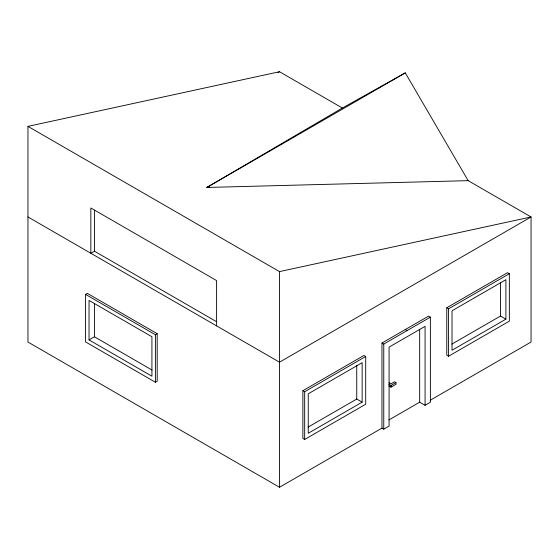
<?xml version="1.0" encoding="UTF-8"?>
<svg xmlns="http://www.w3.org/2000/svg" width="559" height="559" viewBox="0 0 559 559"><rect width="100%" height="100%" fill="white"/><g stroke="black" fill="none" stroke-linecap="round" stroke-linejoin="round"><path stroke-width="0.84" d="M468.162 180.655L405.275 72.873L342.387 108.034L206.816 187.454L468.162 180.655L531.05 216.962L531.05 342.038L430.095 400.328M277.991 72.6L279.5 71.727L342.387 108.034M216.445 321.635L94.436 251.194L90.837 253.269L90.837 207.976L216.612 280.59L216.612 325.883M405.275 72.873L206.816 187.454L209.366 186.902M85.562 294.411L87.365 293.377L157.198 333.695L157.198 381.196L155.402 382.237L85.562 341.912L85.562 294.411L155.402 334.736L157.198 333.695M89.035 339.907L151.922 376.214L151.922 336.742L89.035 300.435L89.035 339.907L94.436 336.791L152.083 370.072M279.5 71.727L27.95 126.369L27.95 342.038L279.5 487.273L381.958 428.117L381.958 343.016L428.592 316.101L430.388 317.135L430.388 402.235L425.071 405.303L419.669 402.187L388.931 419.935M302.873 390.699L363.909 355.461L365.705 356.495L365.705 404.227L304.669 439.465L302.873 438.424L302.873 390.699L304.669 391.733L365.705 356.495M381.958 343.016L383.76 344.058L430.388 317.135M446.767 307.764L507.551 272.673L509.347 273.714L509.347 321.146L448.57 356.237L446.767 355.203L446.767 307.764L448.57 308.806L509.347 273.714M308.086 427.132L356.74 399.049L362.134 402.166L362.134 362.686L308.247 393.802L308.247 433.274L362.134 402.166M451.854 344.127L500.508 316.045L505.902 319.161L505.902 279.682L452.014 310.797L452.014 350.269L505.902 319.161M388.938 384.347L390.965 385.521L396.003 382.608L396.003 384.271L390.965 387.184L388.938 386.01M381.958 428.117L383.76 429.151L389.078 426.084L389.078 347.132L425.071 326.351L425.071 405.303M27.95 126.369L279.5 271.604L531.05 216.962L279.5 362.19L27.95 216.962M405.275 329.558L407.078 330.6M396.003 382.608L394.563 381.776L390.965 383.858L388.987 382.712M500.508 282.575L500.508 316.045M448.57 308.806L448.57 356.237M419.669 329.307L419.669 402.187M390.965 385.521L390.965 387.184M383.76 344.058L383.76 429.151M356.74 365.579L356.74 399.049M304.669 391.733L304.669 439.465M279.5 271.604L279.5 487.273M155.402 334.736L155.402 382.237M94.436 210.254L94.436 251.194M94.436 303.32L94.436 336.791"/></g></svg>
